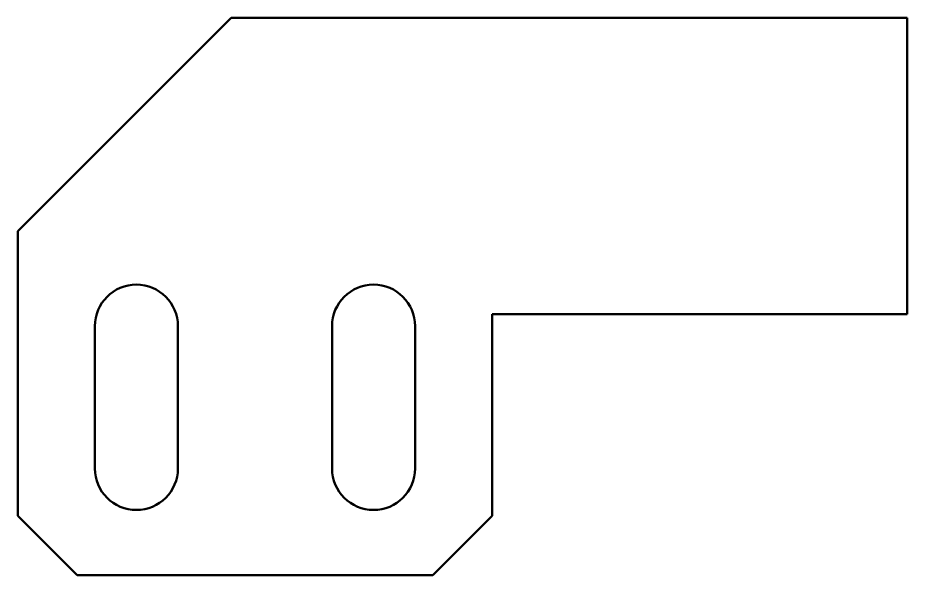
# Model space of a CAD drawing. Header units: inches. Extents: x 17901 to 26602, y 9673 to 14036.
# Drawn here: x 24947.8 to 25022.8, y 11664.7 to 11711.7 of the extents above; entities that cross this region are included whole.
import ezdxf

# ---------------------------------------------------------------- set-up
doc = ezdxf.new("R2010")
doc.units = ezdxf.units.IN
doc.header["$MEASUREMENT"] = 0
doc.layers.add('粗实线', color=7, linetype='Continuous', lineweight=50)

msp = doc.modelspace()

# ---------------------------------------------------------------- linework, layer by layer
at = {"layer": '粗实线'}
for p, q in [((24947.764, 11693.694), (24965.764, 11711.694)), ((24989.764, 11711.694), (24965.764, 11711.694)), ((25022.764, 11711.694), (25022.764, 11686.694)), ((24947.764, 11693.694), (24947.764, 11669.694)), ((24982.764, 11664.694), (24952.764, 11664.694))]:
    msp.add_line(p, q, dxfattribs=at)
at = {"layer": '粗实线', "ltscale": 0.3}
for p, q in [((24989.764, 11711.694), (25022.764, 11711.694)), ((24989.764, 11686.694), (25022.764, 11686.694)), ((24954.264, 11685.694), (24954.264, 11673.694)), ((24961.264, 11673.694), (24961.264, 11685.694)), ((24974.264, 11685.694), (24974.264, 11673.694)), ((24981.264, 11673.694), (24981.264, 11685.694))]:
    msp.add_line(p, q, dxfattribs=at)
at = {"layer": '粗实线', "ltscale": 0.05}
msp.add_line((24987.764, 11686.694), (24989.764, 11686.694), dxfattribs=at)
at = {"layer": '粗实线', "ltscale": 0.425}
msp.add_line((24987.764, 11686.694), (24987.764, 11669.694), dxfattribs=at)
at = {"layer": '粗实线', "ltscale": 0.176777}
for p, q in [((24952.764, 11664.694), (24947.764, 11669.694)), ((24982.764, 11664.694), (24987.764, 11669.694))]:
    msp.add_line(p, q, dxfattribs=at)
at = {"layer": '粗实线'}
for centre, start, end in [((24957.764, 11685.694), 0, 180), ((24977.764, 11685.694), 0, 180), ((24957.764, 11673.694), 180, 0), ((24977.764, 11673.694), 180, 0)]:
    msp.add_arc(centre, 3.5, start, end, dxfattribs=at)

doc.saveas('drawing.dxf')
